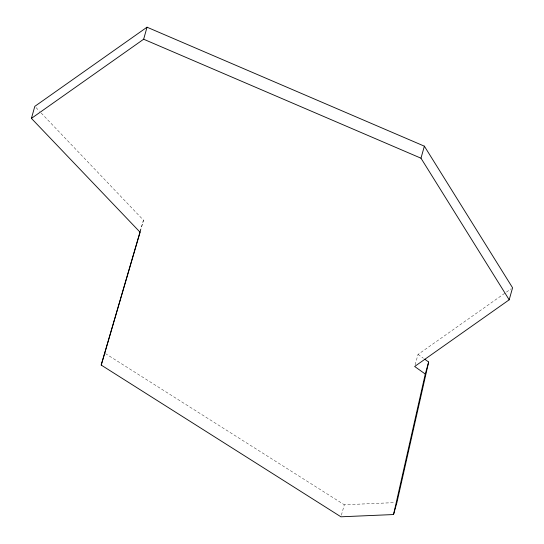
<?xml version="1.0" encoding="UTF-8"?>
<svg xmlns="http://www.w3.org/2000/svg" width="544" height="544" viewBox="0 0 544 544"><rect width="100%" height="100%" fill="white"/><g stroke="black" fill="none" stroke-linecap="round" stroke-linejoin="round"><path stroke-width="0.41" stroke-dasharray="2.72 2.04" d="M140.318 231.418L143.473 220.191L40.072 111.86M341.38 515.195L344.311 504.771L395.223 502.588M415.106 364.874L418.037 354.45L511.19 288.748M140.134 231.601L143.473 220.191M105.305 353.498L344.311 504.771M418.037 354.45L423.348 358.231M35.979 107.576L39.488 111.248"/><path stroke-width="0.82" d="M140.134 231.601L101.204 365.072L340.932 516.8L393.536 514.542L425.272 374.048L428.652 362.018L424.674 359.176M428.652 362.018L396.923 502.513L393.536 514.542M101.204 365.072L140.094 232.22L31.43 118.381L34.809 106.352L147.03 27.2L424.368 146.173L512.57 287.776L509.191 299.805L414.657 366.479L425.272 374.048M31.43 118.381L143.65 39.229L147.03 27.2M509.191 299.805L420.981 158.202L424.368 146.173M143.65 39.229L420.981 158.202"/></g></svg>
